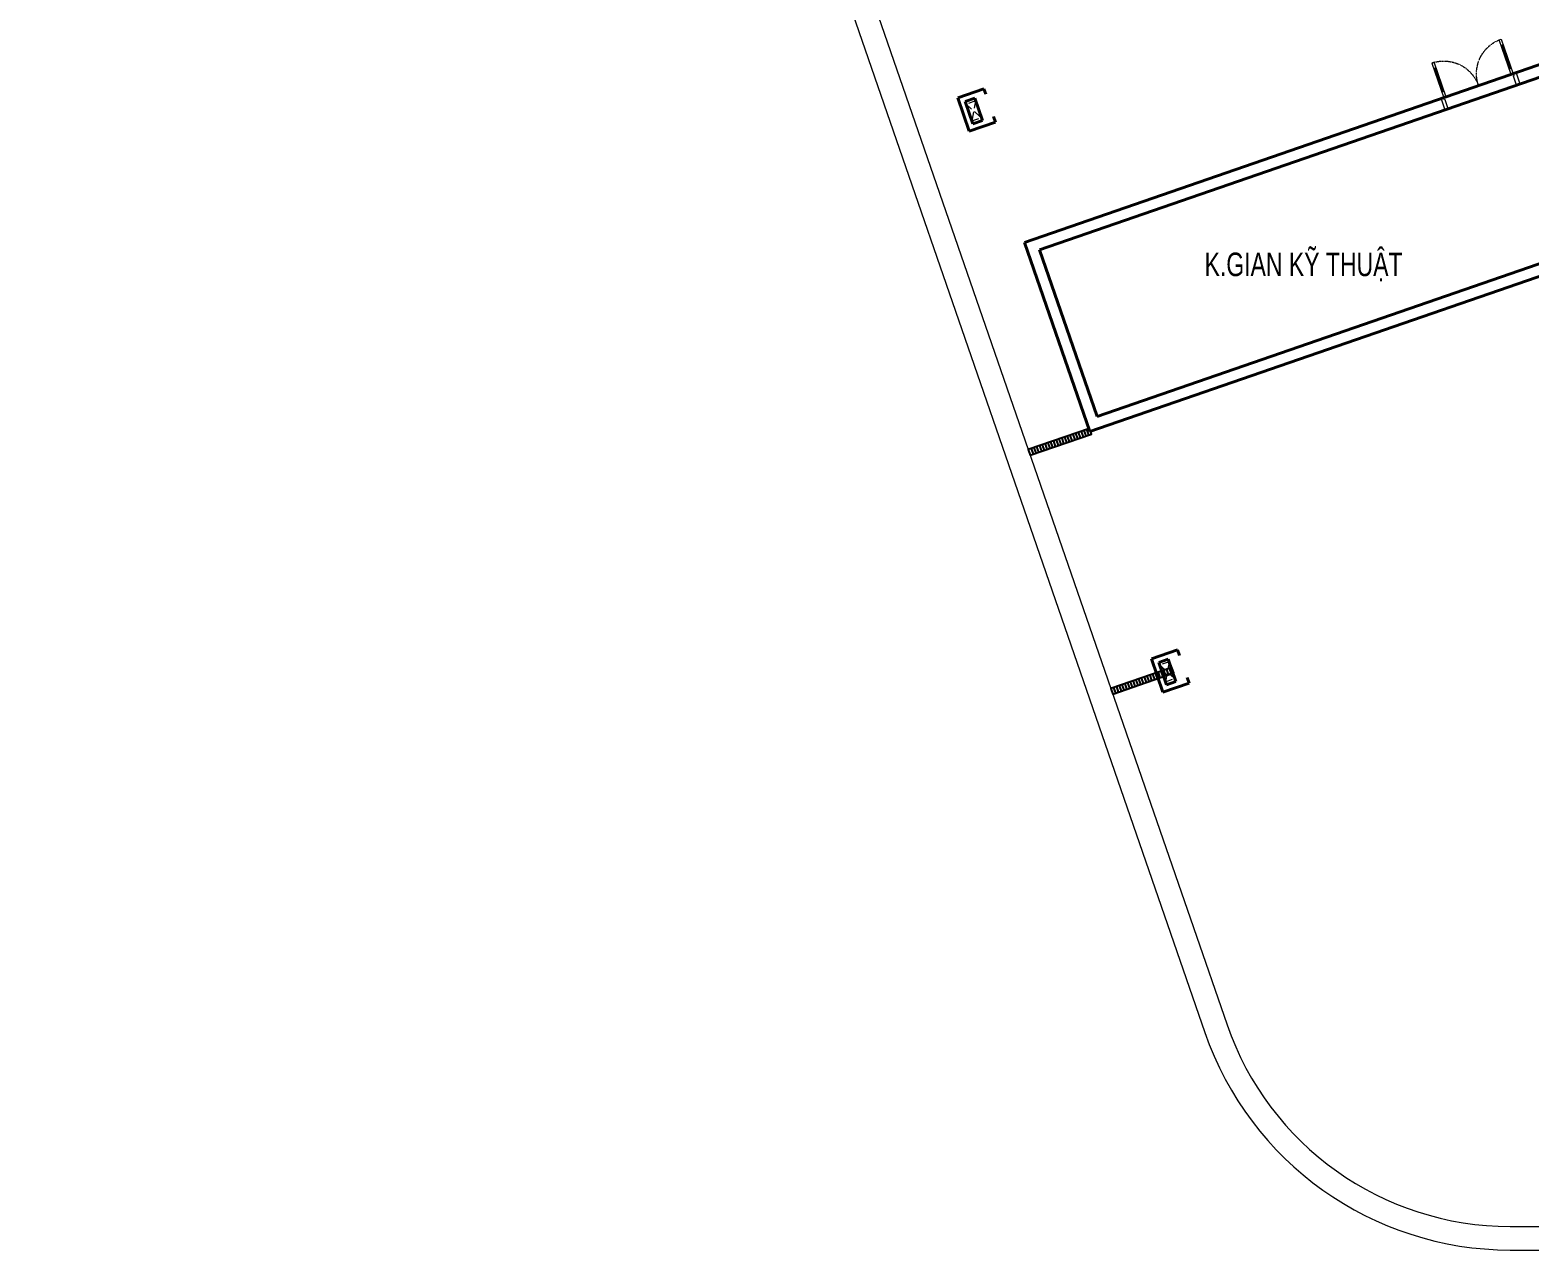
# Model space of a CAD drawing. Header units: millimetres. Extents: x -1307397 to 11565522512, y -626897 to 1138105.
# Drawn here: x 126682 to 152192, y -11370 to 9387 of the extents above; entities that cross this region are included whole.
import ezdxf
from ezdxf.enums import TextEntityAlignment as Align

# ---------------------------------------------------------------- set-up
doc = ezdxf.new("R2010")
doc.units = ezdxf.units.MM
doc.header["$MEASUREMENT"] = 0
doc.linetypes.add('HIDDEN', pattern=[0.375, 0.25, -0.125])
doc.linetypes.add('Xref_ST_MBDV Cot vach 30.7.2022$0$HIDDEN2', pattern=[0.1875, 0.125, -0.0625])
for name, color, linetype, lineweight in [('AUDIT_I_220808132811-11', 7, 'Continuous', 9), ('KT-Kich thuoc', 159, 'Continuous', 18), ('KT-lomo nuoc', 3, 'HIDDEN', 5), ('KT-Net cat', 1, 'Continuous', 40), ('Xref_ST_MBDV Cot vach 30.7.2022$0$CUA', 37, 'Continuous', 13)]:
    doc.layers.add(name, color=color, linetype=linetype, lineweight=lineweight)
for name, color, linetype in [('ccu12-Thay', 7, 'Continuous'), ('KT-Net manh', 139, 'Continuous'), ('Xref_ST_MBDV Cot vach 30.7.2022$0$KT-Text', 7, 'Continuous')]:
    doc.layers.add(name, color=color, linetype=linetype)
doc.styles.add('Xref_ST_MBDV Cot vach 30.7.2022$0$Arial', font='arial.ttf', dxfattribs={"width": 0.7})

# ---------------------------------------------------------------- blocks, each defined once
blk = doc.blocks.new('Louvre')
for p, q in [((-390, 976, 0), (-295, 1009, 0)), ((-374, 929, 0), (-279, 961, 0)), ((-357, 881, 0), (-263, 914, 0)), ((-341, 834, 0), (-246, 867, 0)), ((-325, 787, 0), (-230, 820, 0)), ((-308, 740, 0), (-214, 772, 0)), ((-292, 692, 0), (-197, 725, 0)), ((-276, 645, 0), (-181, 678, 0)), ((-260, 598, 0), (-165, 631, 0)), ((-243, 551, 0), (-148, 583, 0)), ((-227, 503, 0), (-132, 536, 0)), ((-211, 456, 0), (-116, 489, 0)), ((-194, 409, 0), (-99, 442, 0)), ((-178, 362, 0), (-83, 394, 0)), ((-162, 314, 0), (-67, 347, 0)), ((-145, 267, 0), (-50, 300, 0)), ((-129, 220, 0), (-34, 253, 0)), ((-113, 172, 0), (-18, 205, 0)), ((-96, 125, 0), (-1, 158, 0)), ((-80, 78, 0), (15, 111, 0)), ((-64, 31, 0), (31, 63, 0)), ((-47, -17, 0), (48, 16, 0))]:
    blk.add_line(p, q)
at = {"elevation": 0}
blk.add_lwpolyline([(48, 16), (-311, 1056), (-406, 1023), (-47, -17)], close=True, dxfattribs=at)
blk = doc.blocks.new('*U217')
at = {"layer": 'KT-lomo nuoc', "ltscale": 500}
for p, q in [((211, 273), (0, 0)), ((43, 297), (168, -24))]:
    blk.add_line(p, q, dxfattribs=at)
blk.add_lwpolyline([(43, 297), (211, 273), (168, -24), (0, 0)], close=True, dxfattribs=at)
blk = doc.blocks.new('CTN TN T39')
at = {"layer": 'KT-Net cat'}
for p, q in [((-56140, -1246, 0), (-56583, -1399, 0)), ((-56388, -1966, 0), (-56583, -1399, 0)), ((-56295, -1406, 0), (-56456, -1461, 0)), ((-56456, -1461, 0), (-56326, -1839, 0)), ((-56165, -1784, 0), (-56295, -1406, 0)), ((-56165, -1784, 0), (-56326, -1839, 0)), ((-55944, -1813, 0), (-56388, -1966, 0)), ((-52845, -10790, 0), (-53289, -10943, 0)), ((-53093, -11510, 0), (-53289, -10943, 0)), ((-53001, -10950, 0), (-53162, -11005, 0)), ((-52871, -11328, 0), (-53001, -10950, 0)), ((-53162, -11005, 0), (-53031, -11383, 0)), ((-52649, -11357, 0), (-53093, -11510, 0)), ((-52871, -11328, 0), (-53031, -11383, 0))]:
    blk.add_line(p, q, dxfattribs=at)
at = {"layer": 'KT-Net cat', "elevation": 0}
for points in [[(-56140, -1246), (-56108, -1337)], [(-55978, -1715), (-55944, -1813)], [(-52845, -10790), (-52812, -10884)], [(-52682, -11262), (-52649, -11357)]]:
    blk.add_lwpolyline(points, dxfattribs=at)
at = {"layer": 'KT-lomo nuoc', "linetype": 'HIDDEN', "xscale": -0.9999999999999997, "rotation": 10.8976534755902}
for p in [(-56183, -1734, 0), (-52889, -11276, 0)]:
    blk.add_blockref('*U217', p, dxfattribs=at)
blk = doc.blocks.new('A$C13523347')
at = {"layer": 'KT-Net cat'}
for p, q in [((-59225, 13655, 0), (-50339, 16723, 0)), ((-58971, 13531, 0), (-50274, 16534, 0)), ((-59225, 13655, 0), (-58114, 10442, 0)), ((-57990, 10696, 0), (-58971, 13531, 0)), ((-57990, 10696, 0), (-49295, 13698, 0)), ((-58114, 10442, 0), (-49229, 13509, 0))]:
    blk.add_line(p, q, dxfattribs=at)
blk = doc.blocks.new('*U489')
for p, q in [((90, -100), (50, -100)), ((70, -100), (70, -525)), ((1260, -100), (1300, -100)), ((1280, -100), (1280, -525)), ((90, -525), (50, -525)), ((1260, -525), (1300, -525))]:
    blk.add_line(p, q)
for points in [[(0, 200), (60, 200), (60, 40), (50, 40), (50, 0), (0, 0)], [(50, 0), (90, 0), (90, -625), (50, -625)], [(1300, 0), (1260, 0), (1260, -625), (1300, -625)], [(1350, 200), (1290, 200), (1290, 40), (1300, 40), (1300, 0), (1350, 0)]]:
    blk.add_lwpolyline(points, close=True)
at = {"linetype": 'Xref_ST_MBDV Cot vach 30.7.2022$0$HIDDEN2'}
for centre, start, end in [((50, 0), 270, 0), ((1300, 0), 180, 270)]:
    blk.add_arc(centre, 625, start, end, dxfattribs=at)

msp = doc.modelspace()

# ---------------------------------------------------------------- hatches: boundary and pattern name
at = {"layer": 'KT-Net manh'}
h = msp.add_hatch(dxfattribs=at)
h.set_pattern_fill('AR-PARQ1', color=256, scale=100)
edge = h.paths.add_edge_path()
edge.add_line((134383.1, 24515.2), (132988.8, 24033.7))
edge.add_line((132988.8, 24033.7), (132601.3, 25138.5))
edge.add_line((132601.3, 25138.5), (130905.3, 24553))
edge.add_line((130905.3, 24553), (132634.8, 19543.6))
edge.add_line((132634.8, 19543.6), (124931, 16883.9))
edge.add_line((124931, 16883.9), (125355.3, 15654.8))
edge.add_line((125355.3, 15654.8), (125544.4, 15720.1))
edge.add_line((125544.4, 15720.1), (126523.4, 12884.3))
edge.add_line((126523.4, 12884.3), (120662.9, 10861))
edge.add_line((120662.9, 10861), (119683.8, 13696.7))
edge.add_line((119683.8, 13696.7), (119872.9, 13762))
edge.add_line((119872.9, 13762), (118698, 17164.9))
edge.add_line((118698, 17164.9), (118503.7, 17125.5))
edge.add_line((118503.7, 17125.5), (118103.3, 18264.8))
edge.add_line((118103.3, 18264.8), (117592.5, 18089.5))
edge.add_line((117592.5, 18089.5), (117040.6, 19697.4))
edge.add_line((117040.6, 19697.4), (117551.4, 19872.7))
edge.add_line((117551.4, 19872.7), (117533.2, 19936.5))
edge.add_line((117533.2, 19936.5), (120365.7, 20914.4))
edge.add_line((120365.7, 20914.4), (119778.3, 22615.9))
edge.add_line((119778.3, 22615.9), (115241.1, 21049.4))
edge.add_line((115241.1, 21049.4), (117590.7, 14243.9))
edge.add_line((117590.7, 14243.9), (108327.2, 11045.7))
edge.add_line((108327.2, 11045.7), (107087.1, 14637.7))
edge.add_line((107087.1, 14637.7), (103552, 13417.2))
edge.add_line((103552, 13417.2), (102507.6, 16441.9))
edge.add_line((102507.6, 16441.9), (98995.7, 15229.2))
edge.add_line((98995.7, 15229.2), (103621.8, 7466.5))
edge.add_arc((108136.4, 10961.5), 5709.4, 217.74518, 286.78084)
edge.add_line((109784.8, 5495.3), (132307.6, 13286.6))
edge.add_arc((132022.9, 13787.4), 576, 299.62144, 351.41554)
edge.add_line((132592.5, 13701.4), (132813.4, 14718.1))
edge.add_arc((133457.3, 14589.7), 656.6, 106.37295, 168.72723, ccw=False)
edge.add_line((133272.3, 15219.7), (137132.1, 16547.5))
edge.add_line((137132.1, 16547.5), (134383.1, 24515.2))
h.paths.add_polyline_path([(114201.3, 11804.2), (114579.4, 11934.8), (115558.5, 9098.8), (115180.4, 8968.3)], flags=16)
h.paths.add_polyline_path([(108718.8, 9911.4), (109096.9, 10042), (110076, 7206), (109697.9, 7075.5)], flags=16)
h.paths.add_polyline_path([(104804.8, 9512.2), (106532.2, 10108.6), (106662.7, 9730.5), (104935.3, 9134.1)], flags=16)
h.paths.add_polyline_path([(102964.2, 11562.7), (104573, 12112), (104779.8, 11506.4), (103171, 10957)], flags=16)

# ---------------------------------------------------------------- linework, layer by layer
at = {"layer": 'AUDIT_I_220808132811-11', "elevation": 0}
for points in [[(133783.5, 27666.5), (131368.6, 34661.1, 0.3643585), (126660.6, 36716), (97724.9, 26733.8, 0.4519048), (95508.5, 21080.7), (103621.7, 7466.8, 0.3106789), (109784.7, 5495.6), (132307.5, 13286.9, 0.2299221), (132592.4, 13701.7), (132813.3, 14718.4, -0.27899), (133272.2, 15220), (137692.5, 16740.6, -0.4143404), (138345.1, 16423.5), (146674.3, -7667.2, 0.3197537), (151872.4, -11370), (197009.7, -11370, 0.4808686), (202150.3, -4939.1), (201541.6, -2244), (201496.4, -2043.6), (199720.9, 6476.1)], [(132131.7, 13649.3, 0.2042795), (132198, 13770.5), (132421.8, 14800.3, -0.2754116), (133149.6, 15600.8), (137562, 17118.7, -0.4141945), (138723.1, 16554.2), (147052.3, -7536.5, 0.3197537), (151872.4, -10970), (197009.7, -10970, 0.3653099), (201975.7, -6659.3)]]:
    msp.add_lwpolyline(points, format="xyb", dxfattribs=at)

# ---------------------------------------------------------------- block references
at = {"layer": 'ccu12-Thay'}
msp.add_blockref('A$C13523347', (202829.9, -7885.6, 0), dxfattribs=at)
at = {"layer": 'KT-Kich thuoc', "color": 2}
msp.add_blockref('CTN TN T39', (199054.3, 9630, 0), dxfattribs=at)
at = {"layer": 'KT-Net manh', "rotation": 270.011002488254}
for p in [(143687.8, 2201.1, -0.2), (145091.1, -1863.5, -0.2)]:
    msp.add_blockref('Louvre', p, dxfattribs=at)
at = {"layer": 'Xref_ST_MBDV Cot vach 30.7.2022$0$CUA', "xscale": -1, "rotation": 199.0471379530761}
msp.add_blockref('*U489', (150694.6, 8217.1), dxfattribs=at)

# ---------------------------------------------------------------- texts
at = {"layer": 'Xref_ST_MBDV Cot vach 30.7.2022$0$KT-Text', "extrusion": (-8.16706e-08, 6.125e-10, 1), "style": 'Xref_ST_MBDV Cot vach 30.7.2022$0$Arial', "width": 0.7}
msp.add_text('K.GIAN KỸ THUẬT', height=400, dxfattribs=at).set_placement((148355, 5199.1, 0), align=Align.CENTER)

doc.saveas('drawing.dxf')
